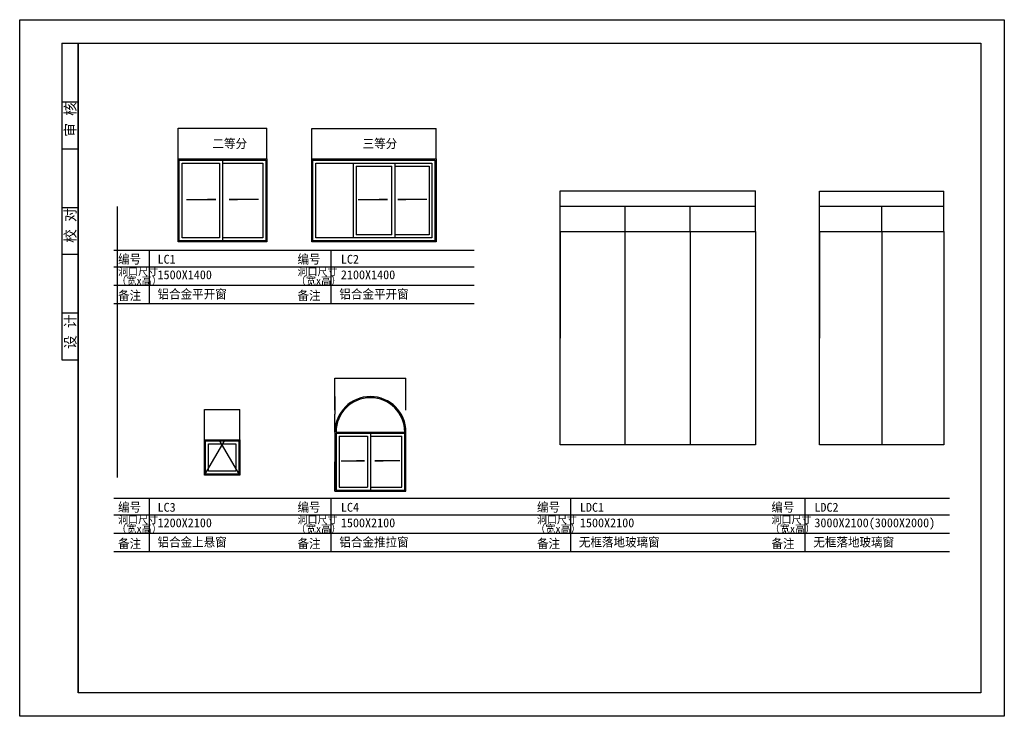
# Model space of a CAD drawing. Header units: metres. Extents: x -1650 to 48977, y -4030 to 19867.
# Drawn here: x -1650 to 14982, y -4030 to 7731 of the extents above; entities that cross this region are included whole.
import ezdxf

# ---------------------------------------------------------------- set-up
doc = ezdxf.new("R2010")
doc.units = ezdxf.units.M
for name, color, linetype in [('AXIS', 3, 'Continuous'), ('PUB_TEXT', 7, 'Continuous'), ('WALL', 255, 'Continuous')]:
    doc.layers.add(name, color=color, linetype=linetype)
doc.dimstyles.get("Standard").update_dxf_attribs({"dimtxt": 2.5, "dimasz": 2.5, "dimexe": 1.25, "dimexo": 0.625, "dimtad": 1, "dimcen": 2.5, "dimazin": 3, "dimtfac": 1, "dimtmove": 0, "dimatfit": 3})

# ---------------------------------------------------------------- blocks, each defined once
blk = doc.blocks.new('*D63')
for p, q in [((1025.94, 5379.26), (1025.94, 5898.11)), ((1026.19, 5898.11), (1773.94, 5898.11)), ((1777.94, 5898.11), (2525.69, 5898.11)), ((2525.94, 5379.26), (2525.94, 5898.11))]:
    blk.add_line(p, q)
at = {"layer": 'Defpoints'}
for p in [(1025.94, 5898.11), (1025.94, 5379.26), (2525.94, 5379.26)]:
    blk.add_point(p, dxfattribs=at)
at = {"layer": 'AXIS', "insert": (1775.94, 5898.11), "char_height": 1, "attachment_point": 5}
blk.add_mtext('1500', dxfattribs=at)
blk = doc.blocks.new('*D64')
for p, q in [((1025.94, 5379.26), (1025.94, 4679.26)), ((1025.69, 4679.26), (1025.44, 4679.26)), ((1025.94, 3979.26), (1025.94, 4679.26)), ((1025.94, 4679.26), (1025.94, 4679.26)), ((1026.19, 4679.26), (1026.44, 4679.26))]:
    blk.add_line(p, q)
at = {"layer": 'Defpoints'}
for p in [(1025.94, 5379.26), (1025.94, 4679.26), (1025.94, 3979.26)]:
    blk.add_point(p, dxfattribs=at)
at = {"layer": 'AXIS', "insert": (1025.94, 4680.385), "char_height": 1, "attachment_point": 5}
blk.add_mtext('0', dxfattribs=at)
blk = doc.blocks.new('*D65')
for p, q in [((3284.28, 5379.26), (3284.28, 5894.32)), ((3284.53, 5894.32), (4332.28, 5894.32)), ((4336.28, 5894.32), (5384.03, 5894.32)), ((5384.28, 5379.26), (5384.28, 5894.32))]:
    blk.add_line(p, q)
at = {"layer": 'Defpoints'}
for p in [(3284.28, 5894.32), (3284.28, 5379.26), (5384.28, 5379.26)]:
    blk.add_point(p, dxfattribs=at)
at = {"layer": 'AXIS', "insert": (4334.28, 5894.32), "char_height": 1, "attachment_point": 5}
blk.add_mtext('2100', dxfattribs=at)
blk = doc.blocks.new('*D66')
for p, q in [((3284.28, 5379.26), (3284.28, 4679.26)), ((3284.03, 4679.26), (3283.78, 4679.26)), ((3284.28, 3979.26), (3284.28, 4679.26)), ((3284.28, 4679.26), (3284.28, 4679.26)), ((3284.53, 4679.26), (3284.78, 4679.26))]:
    blk.add_line(p, q)
at = {"layer": 'Defpoints'}
for p in [(3284.28, 5379.26), (3284.28, 4679.26), (3284.28, 3979.26)]:
    blk.add_point(p, dxfattribs=at)
at = {"layer": 'AXIS', "insert": (3284.28, 4680.385), "char_height": 1, "attachment_point": 5}
blk.add_mtext('0', dxfattribs=at)
blk = doc.blocks.new('*D67')
for p, q in [((1469.81, 638.12), (1469.81, 1151.44)), ((1470.06, 1151.44), (1768.31, 1151.44)), ((1771.31, 1151.44), (2069.56, 1151.44)), ((2069.81, 638.12), (2069.81, 1151.44))]:
    blk.add_line(p, q)
at = {"layer": 'Defpoints'}
for p in [(1469.81, 1151.44), (1469.81, 638.12), (2069.81, 638.12)]:
    blk.add_point(p, dxfattribs=at)
at = {"layer": 'AXIS', "insert": (1769.81, 1151.44), "char_height": 1, "attachment_point": 5}
blk.add_mtext('600', dxfattribs=at)
blk = doc.blocks.new('*D68')
for p, q in [((1469.81, 638.12), (1469.81, 338.12)), ((1469.56, 338.12), (1469.31, 338.12)), ((1469.81, 38.12), (1469.81, 338.12)), ((1469.81, 338.12), (1469.81, 338.12)), ((1470.06, 338.12), (1470.31, 338.12))]:
    blk.add_line(p, q)
at = {"layer": 'Defpoints'}
for p in [(1469.81, 638.12), (1469.81, 338.12), (1469.81, 38.12)]:
    blk.add_point(p, dxfattribs=at)
at = {"layer": 'AXIS', "insert": (1469.81, 339.245), "char_height": 1, "attachment_point": 5}
blk.add_mtext('0', dxfattribs=at)
blk = doc.blocks.new('*D69')
for p, q in [((3674.95, 1136.02), (3674.95, 1677.45)), ((3675.2, 1677.45), (4272.95, 1677.45)), ((4276.95, 1677.45), (4874.7, 1677.45)), ((4874.95, 1136.02), (4874.95, 1677.45))]:
    blk.add_line(p, q)
at = {"layer": 'Defpoints'}
for p in [(3674.95, 1677.45), (3674.95, 1136.02), (4874.95, 1136.02)]:
    blk.add_point(p, dxfattribs=at)
at = {"layer": 'AXIS', "insert": (4274.95, 1677.45), "char_height": 1, "attachment_point": 5}
blk.add_mtext('1200', dxfattribs=at)
blk = doc.blocks.new('*D70')
for p, q in [((3674.95, 768.33), (3674.95, 268.33)), ((3674.7, 268.33), (3674.45, 268.33)), ((3674.95, -231.67), (3674.95, 268.33)), ((3674.95, 268.33), (3674.95, 268.33)), ((3675.2, 268.33), (3675.45, 268.33))]:
    blk.add_line(p, q)
at = {"layer": 'Defpoints'}
for p in [(3674.95, 768.33), (3674.95, 268.33), (3674.95, -231.67)]:
    blk.add_point(p, dxfattribs=at)
at = {"layer": 'AXIS', "insert": (3674.95, 269.455), "char_height": 1, "attachment_point": 5}
blk.add_mtext('0', dxfattribs=at)
blk = doc.blocks.new('*D71')
for p, q in [((3674.95, 1368.33), (3674.95, 1068.33)), ((3674.7, 1068.33), (3674.45, 1068.33)), ((3674.95, 768.33), (3674.95, 1068.33)), ((3674.95, 1068.33), (3674.95, 1068.33)), ((3675.2, 1068.33), (3675.45, 1068.33))]:
    blk.add_line(p, q)
at = {"layer": 'Defpoints'}
for p in [(3674.95, 1368.33), (3674.95, 1068.33), (3674.95, 768.33)]:
    blk.add_point(p, dxfattribs=at)
at = {"layer": 'AXIS', "insert": (3674.95, 1069.455), "char_height": 1, "attachment_point": 5}
blk.add_mtext('0', dxfattribs=at)
blk = doc.blocks.new('*D72')
for p, q in [((7478.08, 4153.77), (7478.08, 2353.77)), ((7477.83, 2353.77), (7477.58, 2353.77)), ((7478.08, 553.77), (7478.08, 2353.77)), ((7478.08, 2353.77), (7478.08, 2353.77)), ((7478.33, 2353.77), (7478.58, 2353.77))]:
    blk.add_line(p, q)
at = {"layer": 'Defpoints'}
for p in [(7478.08, 4153.77), (7478.08, 2353.77), (7478.08, 553.77)]:
    blk.add_point(p, dxfattribs=at)
at = {"layer": 'AXIS', "insert": (7478.08, 2354.895), "char_height": 1, "attachment_point": 5}
blk.add_mtext('0', dxfattribs=at)
blk = doc.blocks.new('*D73')
for p, q in [((7478.08, 4153.77), (7478.08, 4582.28)), ((7478.33, 4582.28), (8026.08, 4582.28)), ((8030.08, 4582.28), (8577.83, 4582.28)), ((8578.08, 4153.77), (8578.08, 4582.28))]:
    blk.add_line(p, q)
at = {"layer": 'Defpoints'}
for p in [(7478.08, 4582.28), (7478.08, 4153.77), (8578.08, 4153.77)]:
    blk.add_point(p, dxfattribs=at)
at = {"layer": 'AXIS', "insert": (8028.08, 4582.28), "char_height": 1, "attachment_point": 5}
blk.add_mtext('1100', dxfattribs=at)
blk = doc.blocks.new('*D74')
for p, q in [((8578.08, 4153.77), (8578.08, 4582.28)), ((8578.33, 4582.28), (9126.08, 4582.28)), ((9130.08, 4582.28), (9677.83, 4582.28)), ((9678.08, 4153.77), (9678.08, 4582.28))]:
    blk.add_line(p, q)
at = {"layer": 'Defpoints'}
for p in [(8578.08, 4582.28), (8578.08, 4153.77), (9678.08, 4153.77)]:
    blk.add_point(p, dxfattribs=at)
at = {"layer": 'AXIS', "insert": (9128.08, 4582.28), "char_height": 1, "attachment_point": 5}
blk.add_mtext('1100', dxfattribs=at)
blk = doc.blocks.new('*D75')
for p, q in [((9678.08, 4153.77), (9678.08, 4582.28)), ((9678.33, 4582.28), (10226.08, 4582.28)), ((10230.08, 4582.28), (10777.83, 4582.28)), ((10778.08, 4153.77), (10778.08, 4582.28))]:
    blk.add_line(p, q)
at = {"layer": 'Defpoints'}
for p in [(9678.08, 4582.28), (9678.08, 4153.77), (10778.08, 4153.77)]:
    blk.add_point(p, dxfattribs=at)
at = {"layer": 'AXIS', "insert": (10228.08, 4582.28), "char_height": 1, "attachment_point": 5}
blk.add_mtext('1100', dxfattribs=at)
blk = doc.blocks.new('*D76')
for p, q in [((7478.08, 4153.77), (7478.08, 4839.02)), ((7478.33, 4839.02), (9126.08, 4839.02)), ((9130.08, 4839.02), (10777.83, 4839.02)), ((10778.08, 4153.77), (10778.08, 4839.02))]:
    blk.add_line(p, q)
at = {"layer": 'Defpoints'}
for p in [(7478.08, 4839.02), (7478.08, 4153.77), (10778.08, 4153.77)]:
    blk.add_point(p, dxfattribs=at)
at = {"layer": 'AXIS', "insert": (9128.08, 4839.02), "char_height": 1, "attachment_point": 5}
blk.add_mtext('3300', dxfattribs=at)
blk = doc.blocks.new('*D77')
for p, q in [((11860.56, 4153.77), (11860.56, 2353.77)), ((11860.31, 2353.77), (11860.06, 2353.77)), ((11860.56, 553.77), (11860.56, 2353.77)), ((11860.56, 2353.77), (11860.56, 2353.77)), ((11860.81, 2353.77), (11861.06, 2353.77))]:
    blk.add_line(p, q)
at = {"layer": 'Defpoints'}
for p in [(11860.56, 4153.77), (11860.56, 2353.77), (11860.56, 553.77)]:
    blk.add_point(p, dxfattribs=at)
at = {"layer": 'AXIS', "insert": (11860.56, 2354.895), "char_height": 1, "attachment_point": 5}
blk.add_mtext('0', dxfattribs=at)
blk = doc.blocks.new('*D78')
for p, q in [((11860.56, 4153.77), (11860.56, 4582.28)), ((11860.81, 4582.28), (12383.56, 4582.28)), ((12387.56, 4582.28), (12910.31, 4582.28)), ((12910.56, 4153.77), (12910.56, 4582.28))]:
    blk.add_line(p, q)
at = {"layer": 'Defpoints'}
for p in [(11860.56, 4582.28), (11860.56, 4153.77), (12910.56, 4153.77)]:
    blk.add_point(p, dxfattribs=at)
at = {"layer": 'AXIS', "insert": (12385.56, 4582.28), "char_height": 1, "attachment_point": 5}
blk.add_mtext('1050', dxfattribs=at)
blk = doc.blocks.new('*D79')
for p, q in [((12910.56, 4153.77), (12910.56, 4582.28)), ((12910.81, 4582.28), (13433.56, 4582.28)), ((13437.56, 4582.28), (13960.31, 4582.28)), ((13960.56, 4153.77), (13960.56, 4582.28))]:
    blk.add_line(p, q)
at = {"layer": 'Defpoints'}
for p in [(12910.56, 4582.28), (12910.56, 4153.77), (13960.56, 4153.77)]:
    blk.add_point(p, dxfattribs=at)
at = {"layer": 'AXIS', "insert": (13435.56, 4582.28), "char_height": 1, "attachment_point": 5}
blk.add_mtext('1050', dxfattribs=at)
blk = doc.blocks.new('*D80')
for p, q in [((11860.56, 4153.77), (11860.56, 4837.65)), ((11860.81, 4837.65), (12908.56, 4837.65)), ((12912.56, 4837.65), (13960.31, 4837.65)), ((13960.56, 4153.77), (13960.56, 4837.65))]:
    blk.add_line(p, q)
at = {"layer": 'Defpoints'}
for p in [(11860.56, 4837.65), (11860.56, 4153.77), (13960.56, 4153.77)]:
    blk.add_point(p, dxfattribs=at)
at = {"layer": 'AXIS', "insert": (12910.56, 4837.65), "char_height": 1, "attachment_point": 5}
blk.add_mtext('2100', dxfattribs=at)
blk = doc.blocks.new('*D101')
for p, q in [((-0.25, 4579), (-0.5, 4579)), ((0, 0), (0, 4579)), ((0, 0), (0, 4579)), ((0, 4579), (0, 4579)), ((0.25, 4579), (0.5, 4579))]:
    blk.add_line(p, q)
at = {"layer": 'Defpoints'}
for p in [(0, 4579), (0, 0), (0, 0)]:
    blk.add_point(p, dxfattribs=at)
at = {"layer": 'AXIS', "insert": (0, 4580.125), "char_height": 1, "attachment_point": 5}
blk.add_mtext('R=3800', dxfattribs=at)
blk = doc.blocks.new('*D103')
for p, q in [((-0.25, 2251.92), (-0.5, 2251.92)), ((0, 0), (0, 2251.92)), ((0, 0), (0, 2251.92)), ((0, 2251.92), (0, 2251.92)), ((0.25, 2251.92), (0.5, 2251.92))]:
    blk.add_line(p, q)
at = {"layer": 'Defpoints'}
for p in [(0, 2251.92), (0, 0), (0, 0)]:
    blk.add_point(p, dxfattribs=at)
at = {"layer": 'AXIS', "insert": (0, 2253.045), "char_height": 1, "attachment_point": 5}
blk.add_mtext('0', dxfattribs=at)

msp = doc.modelspace()

# ---------------------------------------------------------------- linework, layer by layer
for p, q in [((-937.3, 7334.87), (-937.3, 1988.87)), ((-937.3, 7334.87), (-660.1, 7334.87)), ((-660.1, 7334.87), (-660.1, -3634.33)), ((-937.3, 6344.87), (-660.1, 6344.87)), ((-937.3, 5552.87), (-660.1, 5552.87)), ((-937.3, 4562.87), (-660.1, 4562.87)), ((-937.3, 3770.87), (-660.1, 3770.87)), ((-937.3, 2780.87), (-660.1, 2780.87)), ((-937.3, 1988.87), (-660.1, 1988.87))]:
    msp.add_line(p, q)
for points in [[(-1650.1, -4030.33), (-1650.1, 7730.87), (14981.9, 7730.87), (14981.9, -4030.33)], [(-660.1, -3634.33), (-660.1, 7334.87), (14585.9, 7334.87), (14585.9, -3634.33)]]:
    msp.add_lwpolyline(points, close=True)
msp.add_lwpolyline([(-660.1, 7334.87), (14585.9, 7334.87), (14585.9, -3634.33), (-660.1, -3634.33), (-660.1, 7334.87)])
at = {"layer": 'WALL'}
for p, q in [((1045.94, 5359.26), (2505.94, 5359.26)), ((1045.94, 3999.26), (1045.94, 5359.26)), ((1775.94, 5359.26), (1775.94, 3999.26)), ((2505.94, 5359.26), (2505.94, 3999.26)), ((3304.28, 5359.26), (5364.28, 5359.26)), ((3304.28, 3999.26), (3304.28, 5359.26)), ((5364.28, 5359.26), (5364.28, 3999.26)), ((1095.94, 5309.26), (1725.94, 5309.26)), ((1095.94, 4049.26), (1095.94, 5309.26)), ((1725.94, 5309.26), (1725.94, 4049.26)), ((1775.94, 5309.26), (2455.94, 5309.26)), ((2455.94, 5309.26), (2455.94, 4049.26)), ((3354.28, 5309.26), (5314.28, 5309.26)), ((3354.28, 4049.26), (3354.28, 5309.26)), ((3984.28, 5309.26), (3984.28, 4049.26)), ((4034.28, 5259.26), (4034.28, 4099.26)), ((4034.28, 5259.26), (4634.28, 5259.26)), ((4634.28, 4099.26), (4634.28, 5259.26)), ((4684.28, 5309.26), (4684.28, 4049.26)), ((4684.28, 5259.26), (5264.28, 5259.26)), ((5264.28, 5259.26), (5264.28, 4099.26)), ((5314.28, 5309.26), (5314.28, 4049.26)), ((1169.1, 4696.3), (1661.39, 4696.3)), ((2382.79, 4696.3), (1890.5, 4696.3)), ((4068.09, 4696.3), (4560.38, 4696.3)), ((5228.59, 4696.3), (4736.3, 4696.3)), ((2505.94, 3999.26), (1045.94, 3999.26)), ((1725.94, 4049.26), (1095.94, 4049.26)), ((2455.94, 4049.26), (1775.94, 4049.26)), ((5364.28, 3999.26), (3304.28, 3999.26)), ((5314.28, 4049.26), (3354.28, 4049.26)), ((4634.28, 4099.26), (4034.28, 4099.26)), ((5264.28, 4099.26), (4684.28, 4099.26)), ((12910.56, 4153.77), (12910.56, 553.77)), ((-57.78, 3840.13), (6027.4, 3840.13)), ((536.26, 3840.13), (536.26, 2937.92)), ((3608.04, 3840.13), (3608.04, 2937.92)), ((-57.78, 3560.13), (6027.4, 3560.13)), ((-57.78, 3249.03), (6027.4, 3249.03)), ((-57.78, 2937.92), (6027.4, 2937.92)), ((3694.95, 768.33), (4854.95, 768.33)), ((3694.95, 748.33), (3694.95, -211.67)), ((3694.95, 748.33), (4854.95, 748.33)), ((3744.95, 698.33), (3744.95, -161.67)), ((3744.95, 698.33), (4224.95, 698.33)), ((4224.95, 698.33), (4224.95, -161.67)), ((4274.95, 748.33), (4274.95, -211.67)), ((4274.95, 698.33), (4804.95, 698.33)), ((4804.95, -161.67), (4804.95, 698.33)), ((4854.95, -211.67), (4854.95, 748.33)), ((1469.81, 38.12), (1822.45, 638.12)), ((1489.81, 618.12), (2049.81, 618.12)), ((1489.81, 58.12), (1489.81, 618.12)), ((1539.81, 568.12), (1999.81, 568.12)), ((1539.81, 108.12), (1539.81, 568.12)), ((2069.81, 38.12), (1717.16, 638.12)), ((1999.81, 568.12), (1999.81, 108.12)), ((2049.81, 618.12), (2049.81, 58.12)), ((3782.17, 281.59), (4175.67, 281.59)), ((4773.77, 281.59), (4351.59, 281.59)), ((2049.81, 58.12), (1489.81, 58.12)), ((1999.81, 108.12), (1539.81, 108.12)), ((3744.95, -161.67), (4224.95, -161.67)), ((4274.95, -161.67), (4804.95, -161.67)), ((3694.95, -211.67), (4854.95, -211.67)), ((-57.78, -347.76), (14057.2, -347.76)), ((536.26, -347.76), (536.26, -1249.97)), ((3608.04, -347.76), (3608.04, -1249.97)), ((7653.27, -347.76), (7653.27, -1249.97)), ((11613.89, -347.76), (11613.89, -1249.97)), ((-57.78, -627.76), (14057.2, -627.76)), ((-57.78, -938.86), (14057.2, -938.86)), ((-57.78, -1249.97), (14057.2, -1249.97))]:
    msp.add_line(p, q, dxfattribs=at)
for points in [[(1025.94, 5379.26), (2525.94, 5379.26), (2525.94, 3979.26), (1025.94, 3979.26)], [(3284.28, 5379.26), (5384.28, 5379.26), (5384.28, 3979.26), (3284.28, 3979.26)], [(7478.08, 4153.77), (10778.08, 4153.77), (10778.08, 553.77), (7478.08, 553.77)], [(8578.08, 4153.77), (9678.08, 4153.77), (9678.08, 553.77), (8578.08, 553.77)], [(11860.56, 4153.77), (13960.56, 4153.77), (13960.56, 553.77), (11860.56, 553.77)], [(1469.81, 638.12), (2069.81, 638.12), (2069.81, 38.12), (1469.81, 38.12)]]:
    msp.add_lwpolyline(points, close=True, dxfattribs=at)
for points in [[(1661.39, 4696.3), (1524.84, 4696.3)], [(1890.5, 4696.3), (2027.05, 4696.3)], [(4560.38, 4696.3), (4423.83, 4696.3)], [(4736.3, 4696.3), (4872.85, 4696.3)], [(3674.95, 768.33), (3674.95, -231.67), (4874.95, -231.67), (4874.95, 768.33)], [(4175.67, 281.59), (4039.12, 281.59)], [(4351.59, 281.59), (4488.14, 281.59)]]:
    msp.add_lwpolyline(points, dxfattribs=at)
msp.add_lwpolyline([(4874.95, 768.33, 1), (3674.95, 768.33, 1)], format="xyb", dxfattribs=at)
msp.add_arc((4274.95, 768.33), 580, 0, 180, dxfattribs=at)

# ---------------------------------------------------------------- texts
for s, p in [('审 核', (-706.13, 5755.07)), ('校 对', (-706.13, 3963.16)), ('设 计', (-706.13, 2171.24))]:
    msp.add_text(s, height=178.2, rotation=90).set_placement(p)
at = {"layer": 'PUB_TEXT'}
for s, height, p in [('二等分', 150, (1605.38, 5562.27)), ('三等分', 150, (4142.32, 5562.27)), ('编号', 150, (11.53, 3611.26)), ('LC1', 150, (678.27, 3611.26)), ('编号', 150, (3042.25, 3611.26)), ('LC2', 150, (3775.1, 3611.26)), ('洞口尺寸', 130, (11.53, 3414.23)), ('1500X1400', 150, (678.27, 3349.53)), ('洞口尺寸', 130, (3042.25, 3414.23)), ('2100X1400', 150, (3775.1, 3349.53)), ('（宽x高）', 130, (-14.94, 3258.41)), ('（宽x高）', 130, (3015.79, 3258.41)), ('备注', 150, (11.53, 2996.8)), ('铝合金平开窗', 150, (678.27, 3022.37)), ('备注', 150, (3042.25, 2996.8)), ('铝合金平开窗', 150, (3750.05, 3022.37)), ('编号', 150, (11.53, -576.63)), ('LC3', 150, (678.27, -576.63)), ('编号', 150, (3042.25, -576.63)), ('LC4', 150, (3775.1, -576.63)), ('编号', 150, (7087.48, -576.63)), ('LDC1', 150, (7813.07, -576.63)), ('编号', 150, (11048.1, -576.63)), ('LDC2', 150, (11773.69, -576.63)), ('洞口尺寸', 130, (11.53, -773.66)), ('洞口尺寸', 130, (3042.25, -773.66)), ('洞口尺寸', 130, (7087.48, -773.66)), ('洞口尺寸', 130, (11048.1, -773.66)), ('（宽x高）', 130, (-14.94, -929.48)), ('1200X2100', 150, (678.27, -838.36)), ('（宽x高）', 130, (3015.79, -929.48)), ('1500X2100', 150, (3775.1, -838.36)), ('（宽x高）', 130, (7061.02, -929.48)), ('1500X2100', 150, (7813.07, -838.36)), ('（宽x高）', 130, (11021.64, -929.48)), ('3000X2100(3000X2000)', 150, (11773.69, -838.36)), ('铝合金上悬窗', 150, (678.27, -1165.52)), ('铝合金推拉窗', 150, (3750.05, -1165.52)), ('无框落地玻璃窗', 150, (7795.28, -1165.52)), ('无框落地玻璃窗', 150, (11755.9, -1165.52)), ('备注', 150, (11.53, -1191.09)), ('备注', 150, (3042.25, -1191.09)), ('备注', 150, (7087.48, -1191.09)), ('备注', 150, (11048.1, -1191.09))]:
    msp.add_text(s, height=height, dxfattribs=at).set_placement(p)

# ---------------------------------------------------------------- dimensions: what is measured, and where the dimension line sits
at = {"layer": 'AXIS'}
for base, p1, p2, picture, middle in [((1025.94, 5898.11), (1025.94, 5379.26), (2525.94, 5379.26), '*D63', (1775.94, 5898.11)), ((3284.28, 5894.32), (3284.28, 5379.26), (5384.28, 5379.26), '*D65', (4334.28, 5894.32)), ((1025.94, 4679.26), (1025.94, 5379.26), (1025.94, 3979.26), '*D64', (1025.94, 4680.385)), ((3284.28, 4679.26), (3284.28, 5379.26), (3284.28, 3979.26), '*D66', (3284.28, 4680.385)), ((7478.08, 4839.02), (7478.08, 4153.77), (10778.08, 4153.77), '*D76', (9128.08, 4839.02)), ((11860.56, 4837.65), (11860.56, 4153.77), (13960.56, 4153.77), '*D80', (12910.56, 4837.65)), ((7478.08, 4582.28), (7478.08, 4153.77), (8578.08, 4153.77), '*D73', (8028.08, 4582.28)), ((8578.08, 4582.28), (8578.08, 4153.77), (9678.08, 4153.77), '*D74', (9128.08, 4582.28)), ((9678.08, 4582.28), (9678.08, 4153.77), (10778.08, 4153.77), '*D75', (10228.08, 4582.28)), ((11860.56, 4582.28), (11860.56, 4153.77), (12910.56, 4153.77), '*D78', (12385.56, 4582.28)), ((12910.56, 4582.28), (12910.56, 4153.77), (13960.56, 4153.77), '*D79', (13435.56, 4582.28)), ((7478.08, 2353.77), (7478.08, 4153.77), (7478.08, 553.77), '*D72', (7478.08, 2354.895)), ((11860.56, 2353.77), (11860.56, 553.77), (11860.56, 4153.77), '*D77', (11860.56, 2354.895)), ((0, 2251.92), (0, 0), (0, 0), '*D103', (0, 2253.045)), ((3674.95, 1677.45), (3674.95, 1136.02), (4874.95, 1136.02), '*D69', (4274.95, 1677.45)), ((3674.95, 1068.33), (3674.95, 768.33), (3674.95, 1368.33), '*D71', (3674.95, 1069.455)), ((1469.81, 1151.44), (1469.81, 638.12), (2069.81, 638.12), '*D67', (1769.81, 1151.44)), ((3674.95, 268.33), (3674.95, -231.67), (3674.95, 768.33), '*D70', (3674.95, 269.455)), ((1469.81, 338.12), (1469.81, 638.12), (1469.81, 38.12), '*D68', (1469.81, 339.245))]:
    dim = msp.add_linear_dim(base=base, p1=p1, p2=p2, dimstyle='Standard', dxfattribs=at)
    dim.commit()
    dim.dimension.update_dxf_attribs({"geometry": picture, "text_midpoint": middle})
dim = msp.add_linear_dim(base=(0, 4579), p1=(0, 0), p2=(0, 0), text='R=3800', dimstyle='Standard', dxfattribs=at)
dim.commit()
dim.dimension.update_dxf_attribs({"geometry": '*D101', "text_midpoint": (0, 4580.125)})

doc.saveas('drawing.dxf')
